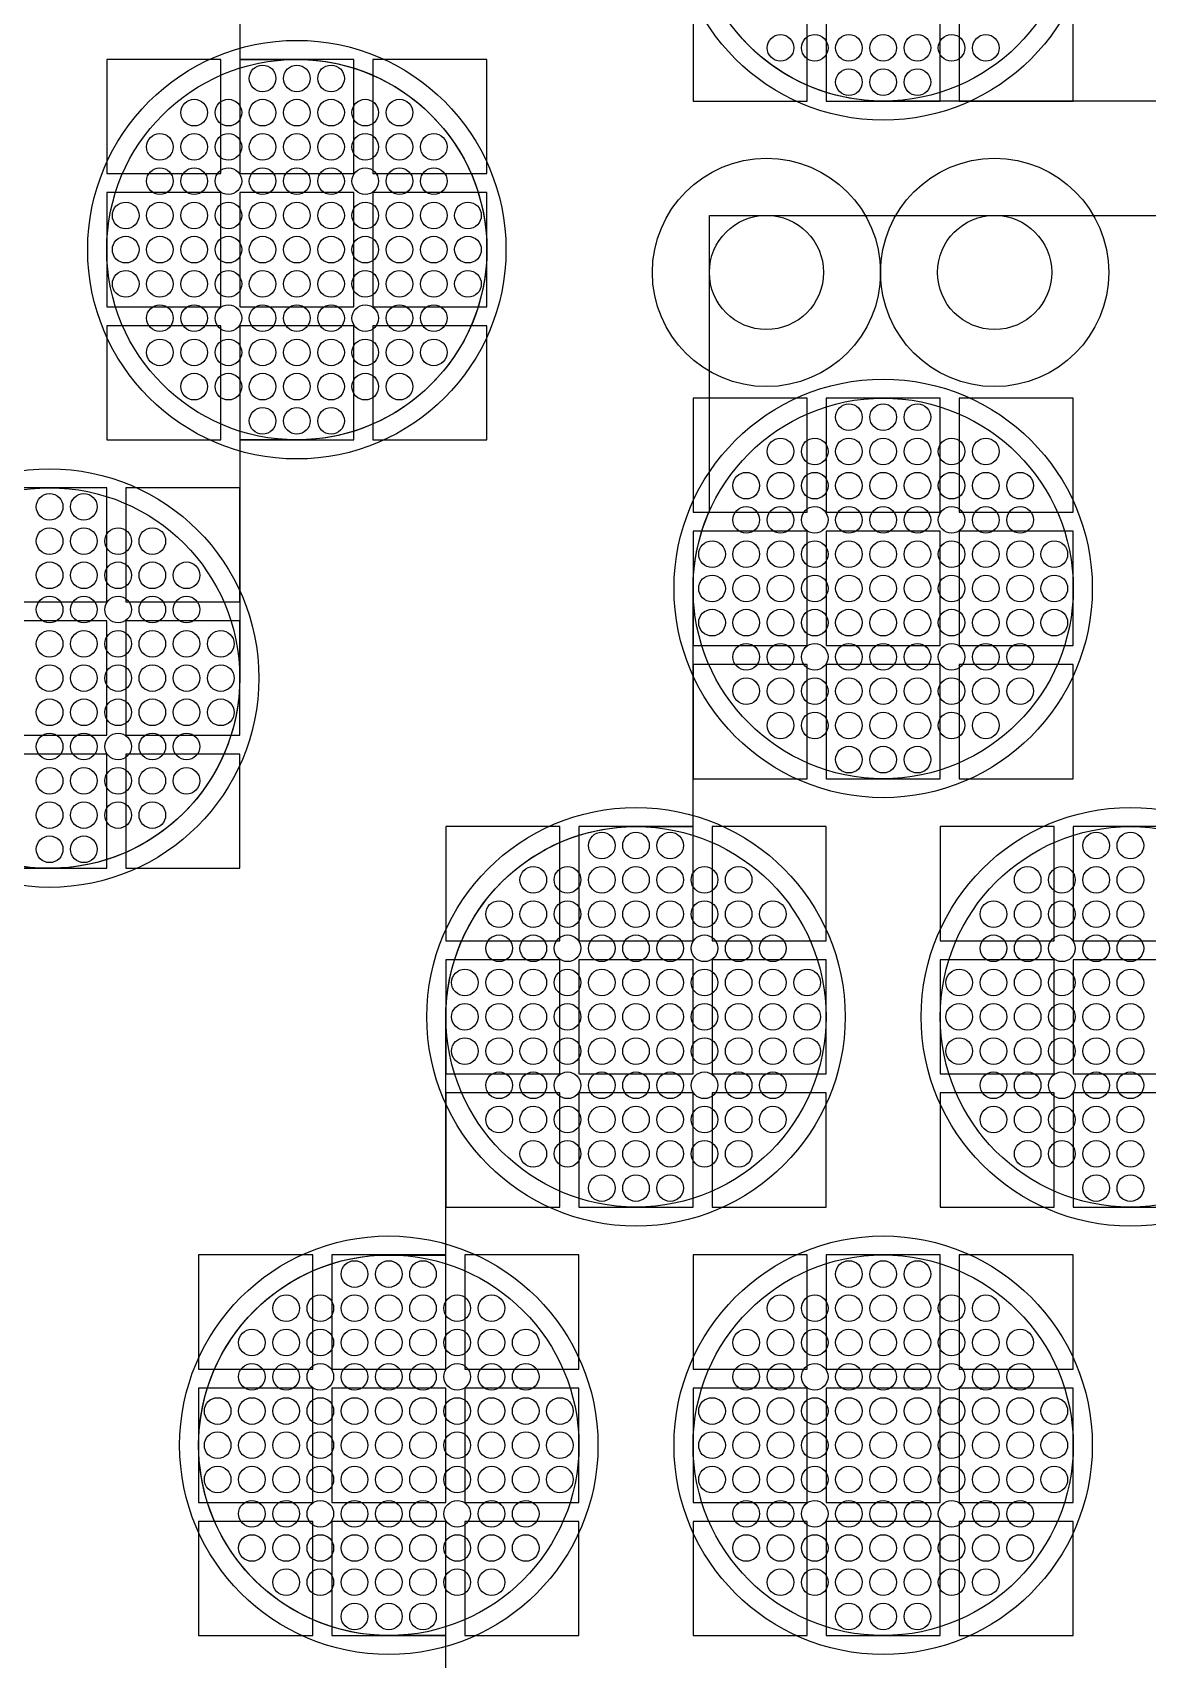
# Model space of a CAD drawing. Extents: x -49 to 54, y -38 to 38.
# Drawn here: x -0.816 to 2.116, y -30.411 to -26.135 of the extents above; entities that cross this region are included whole.
import ezdxf

# ---------------------------------------------------------------- set-up
doc = ezdxf.new("R2010")
doc.units = 0
for name, color, linetype in [('ADHESIVE_VIA_OPENINGS', 30, 'CONTINUOUS'), ('BACK_LAYER', 5, 'CONTINUOUS'), ('COND_LAYER_LOWER_ELECTRODE', 6, 'CONTINUOUS'), ('CONDUCTIVE_LAYER_BACK_LAYER', 2, 'CONTINUOUS'), ('EMITTER', 3, 'CONTINUOUS'), ('LOWER_ELECTRODE', 1, 'CONTINUOUS'), ('SUBSTRATE_VIA', 4, 'CONTINUOUS')]:
    doc.layers.add(name, color=color, linetype=linetype)

msp = doc.modelspace()

# ---------------------------------------------------------------- linework, layer by layer
at = {"layer": 'ADHESIVE_VIA_OPENINGS'}
for centre in [(1.114, -26.7657), (1.714, -26.7657)]:
    msp.add_circle(centre, 0.3, dxfattribs=at)
at = {"layer": 'BACK_LAYER'}
for points in [[(0.9209, -26.3156), (1.2209, -26.3156), (1.2209, -26.0156), (0.9209, -26.0156)], [(1.2709, -26.3156), (1.5709, -26.3156), (1.5709, -26.0156), (1.2709, -26.0156)], [(1.6209, -26.3156), (1.9209, -26.3156), (1.9209, -26.0156), (1.6209, -26.0156)], [(-0.6209, -26.5058), (-0.3209, -26.5058), (-0.3209, -26.2058), (-0.6209, -26.2058)], [(-0.2709, -26.5058), (0.0291, -26.5058), (0.0291, -26.2058), (-0.2709, -26.2058)], [(0.0791, -26.5058), (0.3791, -26.5058), (0.3791, -26.2058), (0.0791, -26.2058)], [(-0.6209, -26.8558), (-0.3209, -26.8558), (-0.3209, -26.5558), (-0.6209, -26.5558)], [(-0.2709, -26.8558), (0.0291, -26.8558), (0.0291, -26.5558), (-0.2709, -26.5558)], [(0.0791, -26.8558), (0.3791, -26.8558), (0.3791, -26.5558), (0.0791, -26.5558)], [(-0.6209, -27.2058), (-0.3209, -27.2058), (-0.3209, -26.9058), (-0.6209, -26.9058)], [(-0.2709, -27.2058), (0.0291, -27.2058), (0.0291, -26.9058), (-0.2709, -26.9058)], [(0.0791, -27.2058), (0.3791, -27.2058), (0.3791, -26.9058), (0.0791, -26.9058)], [(0.9209, -27.396), (1.2209, -27.396), (1.2209, -27.096), (0.9209, -27.096)], [(1.2709, -27.396), (1.5709, -27.396), (1.5709, -27.096), (1.2709, -27.096)], [(1.6209, -27.396), (1.9209, -27.396), (1.9209, -27.096), (1.6209, -27.096)], [(-0.9209, -27.6316), (-0.6209, -27.6316), (-0.6209, -27.3316), (-0.9209, -27.3316)], [(-0.5709, -27.6316), (-0.2709, -27.6316), (-0.2709, -27.3316), (-0.5709, -27.3316)], [(0.9209, -27.746), (1.2209, -27.746), (1.2209, -27.446), (0.9209, -27.446)], [(1.2709, -27.746), (1.5709, -27.746), (1.5709, -27.446), (1.2709, -27.446)], [(1.6209, -27.746), (1.9209, -27.746), (1.9209, -27.446), (1.6209, -27.446)], [(-0.9209, -27.9816), (-0.6209, -27.9816), (-0.6209, -27.6816), (-0.9209, -27.6816)], [(-0.5709, -27.9816), (-0.2709, -27.9816), (-0.2709, -27.6816), (-0.5709, -27.6816)], [(0.9209, -28.096), (1.2209, -28.096), (1.2209, -27.796), (0.9209, -27.796)], [(1.2709, -28.096), (1.5709, -28.096), (1.5709, -27.796), (1.2709, -27.796)], [(1.6209, -28.096), (1.9209, -28.096), (1.9209, -27.796), (1.6209, -27.796)], [(-0.9209, -28.3316), (-0.6209, -28.3316), (-0.6209, -28.0316), (-0.9209, -28.0316)], [(-0.5709, -28.3316), (-0.2709, -28.3316), (-0.2709, -28.0316), (-0.5709, -28.0316)], [(0.2709, -28.5218), (0.5709, -28.5218), (0.5709, -28.2218), (0.2709, -28.2218)], [(0.6209, -28.5218), (0.9209, -28.5218), (0.9209, -28.2218), (0.6209, -28.2218)], [(0.9709, -28.5218), (1.2709, -28.5218), (1.2709, -28.2218), (0.9709, -28.2218)], [(1.5709, -28.5218), (1.8709, -28.5218), (1.8709, -28.2218), (1.5709, -28.2218)], [(1.9209, -28.5218), (2.2209, -28.5218), (2.2209, -28.2218), (1.9209, -28.2218)], [(0.2709, -28.8718), (0.5709, -28.8718), (0.5709, -28.5718), (0.2709, -28.5718)], [(0.6209, -28.8718), (0.9209, -28.8718), (0.9209, -28.5718), (0.6209, -28.5718)], [(0.9709, -28.8718), (1.2709, -28.8718), (1.2709, -28.5718), (0.9709, -28.5718)], [(1.5709, -28.8718), (1.8709, -28.8718), (1.8709, -28.5718), (1.5709, -28.5718)], [(1.9209, -28.8718), (2.2209, -28.8718), (2.2209, -28.5718), (1.9209, -28.5718)], [(0.2709, -29.2218), (0.5709, -29.2218), (0.5709, -28.9218), (0.2709, -28.9218)], [(0.6209, -29.2218), (0.9209, -29.2218), (0.9209, -28.9218), (0.6209, -28.9218)], [(0.9709, -29.2218), (1.2709, -29.2218), (1.2709, -28.9218), (0.9709, -28.9218)], [(1.5709, -29.2218), (1.8709, -29.2218), (1.8709, -28.9218), (1.5709, -28.9218)], [(1.9209, -29.2218), (2.2209, -29.2218), (2.2209, -28.9218), (1.9209, -28.9218)], [(-0.3791, -29.6477), (-0.0791, -29.6477), (-0.0791, -29.3477), (-0.3791, -29.3477)], [(-0.0291, -29.6477), (0.2709, -29.6477), (0.2709, -29.3477), (-0.0291, -29.3477)], [(0.3209, -29.6477), (0.6209, -29.6477), (0.6209, -29.3477), (0.3209, -29.3477)], [(0.9209, -29.6477), (1.2209, -29.6477), (1.2209, -29.3477), (0.9209, -29.3477)], [(1.2709, -29.6477), (1.5709, -29.6477), (1.5709, -29.3477), (1.2709, -29.3477)], [(1.6209, -29.6477), (1.9209, -29.6477), (1.9209, -29.3477), (1.6209, -29.3477)], [(-0.3791, -29.9977), (-0.0791, -29.9977), (-0.0791, -29.6977), (-0.3791, -29.6977)], [(-0.0291, -29.9977), (0.2709, -29.9977), (0.2709, -29.6977), (-0.0291, -29.6977)], [(0.3209, -29.9977), (0.6209, -29.9977), (0.6209, -29.6977), (0.3209, -29.6977)], [(0.9209, -29.9977), (1.2209, -29.9977), (1.2209, -29.6977), (0.9209, -29.6977)], [(1.2709, -29.9977), (1.5709, -29.9977), (1.5709, -29.6977), (1.2709, -29.6977)], [(1.6209, -29.9977), (1.9209, -29.9977), (1.9209, -29.6977), (1.6209, -29.6977)], [(-0.3791, -30.3477), (-0.0791, -30.3477), (-0.0791, -30.0477), (-0.3791, -30.0477)], [(-0.0291, -30.3477), (0.2709, -30.3477), (0.2709, -30.0477), (-0.0291, -30.0477)], [(0.3209, -30.3477), (0.6209, -30.3477), (0.6209, -30.0477), (0.3209, -30.0477)], [(0.9209, -30.3477), (1.2209, -30.3477), (1.2209, -30.0477), (0.9209, -30.0477)], [(1.2709, -30.3477), (1.5709, -30.3477), (1.5709, -30.0477), (1.2709, -30.0477)], [(1.6209, -30.3477), (1.9209, -30.3477), (1.9209, -30.0477), (1.6209, -30.0477)]]:
    msp.add_lwpolyline(points, close=True, dxfattribs=at)
at = {"layer": 'COND_LAYER_LOWER_ELECTRODE'}
for centre in [(1.4209, -25.8156), (-0.1209, -26.7058), (1.4209, -27.596), (-0.7709, -27.8316), (0.7709, -28.7218), (2.0709, -28.7218), (0.1209, -29.8477), (1.4209, -29.8477)]:
    msp.add_circle(centre, 0.55, dxfattribs=at)
at = {"layer": 'CONDUCTIVE_LAYER_BACK_LAYER'}
for points in [[(-0.2709, -25.58), (-0.2709, -26.2059), (-0.111, -26.2059), (-0.0911, -26.2067), (-0.0713, -26.2083), (-0.0516, -26.2106), (-0.0319, -26.2138), (-0.0124, -26.2177), (0.0069, -26.2224), (0.026, -26.2279), (0.0449, -26.2341), (0.0635, -26.2411), (0.0818, -26.2488), (0.0998, -26.2572), (0.1175, -26.2663), (0.1348, -26.2761), (0.1517, -26.2866), (0.1681, -26.2978), (0.1841, -26.3096), (0.1996, -26.3221), (0.2146, -26.3351), (0.2291, -26.3487), (0.243, -26.3629), (0.2564, -26.3777), (0.2691, -26.3929), (0.2812, -26.4087), (0.2927, -26.4249), (0.3036, -26.4416), (0.3137, -26.4587), (0.3232, -26.4761), (0.332, -26.494), (0.3401, -26.5122), (0.3474, -26.5306), (0.354, -26.5494), (0.3598, -26.5684), (0.3649, -26.5876), (0.3692, -26.607), (0.3728, -26.6266), (0.3755, -26.6463), (0.3775, -26.6661), (0.3787, -26.6859), (0.3791, -26.7058), (0.3787, -26.7257), (0.3775, -26.7455), (0.3755, -26.7653), (0.3728, -26.785), (0.3692, -26.8046), (0.3649, -26.824), (0.3598, -26.8432), (0.354, -26.8622), (0.3474, -26.881), (0.3401, -26.8994), (0.332, -26.9176), (0.3232, -26.9354), (0.3137, -26.9529), (0.3036, -26.97), (0.2927, -26.9867), (0.2812, -27.0029), (0.2691, -27.0187), (0.2564, -27.0339), (0.243, -27.0486), (0.2291, -27.0628), (0.2146, -27.0765), (0.1996, -27.0895), (0.1841, -27.102), (0.1681, -27.1138), (0.1517, -27.125), (0.1348, -27.1355), (0.1175, -27.1453), (0.0998, -27.1544), (0.0818, -27.1628), (0.0635, -27.1705), (0.0449, -27.1775), (0.026, -27.1837), (0.0069, -27.1892), (-0.0124, -27.1939), (-0.0319, -27.1978), (-0.0516, -27.201), (-0.0713, -27.2033), (-0.0911, -27.2049), (-0.111, -27.2057), (-0.2709, -27.2057), (-0.2709, -27.8316), (-0.2713, -27.8515), (-0.2725, -27.8714), (-0.2745, -27.8911), (-0.2772, -27.9108), (-0.2808, -27.9304), (-0.2851, -27.9498), (-0.2902, -27.969), (-0.296, -27.988), (-0.3026, -28.0068), (-0.3099, -28.0253), (-0.318, -28.0434), (-0.3268, -28.0613), (-0.3363, -28.0788), (-0.3464, -28.0958), (-0.3573, -28.1125), (-0.3688, -28.1287), (-0.3809, -28.1445), (-0.3936, -28.1597), (-0.407, -28.1745), (-0.4209, -28.1887), (-0.4354, -28.2023), (-0.4504, -28.2154), (-0.4659, -28.2278), (-0.4819, -28.2396), (-0.4983, -28.2508), (-0.5152, -28.2613), (-0.5325, -28.2711), (-0.5502, -28.2802), (-0.5682, -28.2887), (-0.5865, -28.2964), (-0.6051, -28.3033), (-0.624, -28.3096), (-0.6431, -28.315), (-0.6624, -28.3197), (-0.6819, -28.3236), (-0.7016, -28.3268), (-0.7213, -28.3292), (-0.7411, -28.3307), (-0.761, -28.3315), (-0.9209, -28.3315)], [(4.0309, -26.3155), (1.411, -26.3155), (1.3911, -26.3147), (1.3713, -26.3131), (1.3516, -26.3108), (1.3319, -26.3076), (1.3124, -26.3037), (1.2931, -26.299), (1.274, -26.2935), (1.2551, -26.2873), (1.2365, -26.2803), (1.2182, -26.2726), (1.2002, -26.2642), (1.1825, -26.2551), (1.1652, -26.2453), (1.1483, -26.2348), (1.1319, -26.2236), (1.1159, -26.2118), (1.1004, -26.1993), (1.0854, -26.1863), (1.0709, -26.1727), (1.057, -26.1585), (1.0436, -26.1437), (1.0309, -26.1285)], [(0.2709, -30.9735), (0.2709, -30.3476), (0.111, -30.3476), (0.0911, -30.3468), (0.0713, -30.3452), (0.0516, -30.3428), (0.0319, -30.3397), (0.0124, -30.3357), (-0.0069, -30.331), (-0.026, -30.3256), (-0.0449, -30.3194), (-0.0635, -30.3124), (-0.0818, -30.3047), (-0.0998, -30.2963), (-0.1175, -30.2871), (-0.1348, -30.2773), (-0.1517, -30.2668), (-0.1681, -30.2556), (-0.1841, -30.2438), (-0.1996, -30.2314), (-0.2146, -30.2183), (-0.2291, -30.2047), (-0.243, -30.1905), (-0.2564, -30.1758), (-0.2691, -30.1605), (-0.2812, -30.1448), (-0.2927, -30.1285), (-0.3036, -30.1119), (-0.3137, -30.0948), (-0.3232, -30.0773), (-0.332, -30.0595), (-0.3401, -30.0413), (-0.3474, -30.0228), (-0.354, -30.0041), (-0.3598, -29.985), (-0.3649, -29.9658), (-0.3692, -29.9464), (-0.3728, -29.9269), (-0.3755, -29.9072), (-0.3775, -29.8874), (-0.3787, -29.8675), (-0.3791, -29.8477), (-0.3787, -29.8278), (-0.3775, -29.8079), (-0.3755, -29.7881), (-0.3728, -29.7685), (-0.3692, -29.7489), (-0.3649, -29.7295), (-0.3598, -29.7103), (-0.354, -29.6913), (-0.3474, -29.6725), (-0.3401, -29.654), (-0.332, -29.6358), (-0.3232, -29.618), (-0.3137, -29.6005), (-0.3036, -29.5834), (-0.2927, -29.5668), (-0.2812, -29.5506), (-0.2691, -29.5348), (-0.2564, -29.5195), (-0.243, -29.5048), (-0.2291, -29.4906), (-0.2146, -29.477), (-0.1996, -29.4639), (-0.1841, -29.4515), (-0.1681, -29.4397), (-0.1517, -29.4285), (-0.1348, -29.418), (-0.1175, -29.4082), (-0.0998, -29.399), (-0.0818, -29.3906), (-0.0635, -29.3829), (-0.0449, -29.3759), (-0.026, -29.3697), (-0.0069, -29.3643), (0.0124, -29.3596), (0.0319, -29.3556), (0.0516, -29.3525), (0.0713, -29.3501), (0.0911, -29.3485), (0.111, -29.3478), (0.2709, -29.3478), (0.2709, -28.7218), (0.2713, -28.7019), (0.2725, -28.6821), (0.2745, -28.6623), (0.2772, -28.6426), (0.2808, -28.6231), (0.2851, -28.6036), (0.2902, -28.5844), (0.296, -28.5654), (0.3026, -28.5467), (0.3099, -28.5282), (0.318, -28.51), (0.3268, -28.4922), (0.3363, -28.4747), (0.3464, -28.4576), (0.3573, -28.4409), (0.3688, -28.4247), (0.3809, -28.409), (0.3936, -28.3937), (0.407, -28.379), (0.4209, -28.3648), (0.4354, -28.3511), (0.4504, -28.3381), (0.4659, -28.3257), (0.4819, -28.3138), (0.4983, -28.3027), (0.5152, -28.2922), (0.5325, -28.2823), (0.5502, -28.2732), (0.5682, -28.2648), (0.5865, -28.2571), (0.6051, -28.2501), (0.624, -28.2439), (0.6431, -28.2384), (0.6624, -28.2337), (0.6819, -28.2298), (0.7016, -28.2267), (0.7213, -28.2243), (0.7411, -28.2227), (0.761, -28.2219), (0.9209, -28.2219), (0.9209, -27.596), (0.9213, -27.5761), (0.9225, -27.5563), (0.9245, -27.5365), (0.9272, -27.5168), (0.9308, -27.4972), (0.9351, -27.4778), (0.9402, -27.4586), (0.946, -27.4396), (0.9526, -27.4208), (0.9599, -27.4024), (0.964, -27.3932), (0.964, -26.6157), (2.7209, -26.6157)]]:
    msp.add_lwpolyline(points, dxfattribs=at)
at = {"layer": 'EMITTER'}
for centre in [(1.4209, -25.8156), (-0.1209, -26.7058), (1.4209, -27.596), (-0.7709, -27.8316), (0.7709, -28.7218), (2.0709, -28.7218), (0.1209, -29.8477), (1.4209, -29.8477)]:
    msp.add_circle(centre, 0.5, dxfattribs=at)
at = {"layer": 'LOWER_ELECTRODE'}
for centre in [(1.1509, -26.1756), (1.2409, -26.1756), (1.3309, -26.1756), (1.4209, -26.1756), (1.5109, -26.1756), (1.6009, -26.1756), (1.6909, -26.1756), (-0.2109, -26.2558), (-0.1209, -26.2558), (-0.0309, -26.2558), (1.3309, -26.2656), (1.4209, -26.2656), (1.5109, -26.2656), (-0.3909, -26.3458), (-0.3009, -26.3458), (-0.2109, -26.3458), (-0.1209, -26.3458), (-0.0309, -26.3458), (0.0591, -26.3458), (0.1491, -26.3458), (-0.4809, -26.4358), (-0.3909, -26.4358), (-0.3009, -26.4358), (-0.2109, -26.4358), (-0.1209, -26.4358), (-0.0309, -26.4358), (0.0591, -26.4358), (0.1491, -26.4358), (0.2391, -26.4358), (-0.4809, -26.5258), (-0.3909, -26.5258), (-0.3009, -26.5258), (-0.2109, -26.5258), (-0.1209, -26.5258), (-0.0309, -26.5258), (0.0591, -26.5258), (0.1491, -26.5258), (0.2391, -26.5258), (-0.5709, -26.6158), (-0.4809, -26.6158), (-0.3909, -26.6158), (-0.3009, -26.6158), (-0.2109, -26.6158), (-0.1209, -26.6158), (-0.0309, -26.6158), (0.0591, -26.6158), (0.1491, -26.6158), (0.2391, -26.6158), (0.3291, -26.6158), (-0.5709, -26.7058), (-0.4809, -26.7058), (-0.3909, -26.7058), (-0.3009, -26.7058), (-0.2109, -26.7058), (-0.1209, -26.7058), (-0.0309, -26.7058), (0.0591, -26.7058), (0.1491, -26.7058), (0.2391, -26.7058), (0.3291, -26.7058), (-0.5709, -26.7958), (-0.4809, -26.7958), (-0.3909, -26.7958), (-0.3009, -26.7958), (-0.2109, -26.7958), (-0.1209, -26.7958), (-0.0309, -26.7958), (0.0591, -26.7958), (0.1491, -26.7958), (0.2391, -26.7958), (0.3291, -26.7958), (-0.4809, -26.8858), (-0.3909, -26.8858), (-0.3009, -26.8858), (-0.2109, -26.8858), (-0.1209, -26.8858), (-0.0309, -26.8858), (0.0591, -26.8858), (0.1491, -26.8858), (0.2391, -26.8858), (-0.4809, -26.9758), (-0.3909, -26.9758), (-0.3009, -26.9758), (-0.2109, -26.9758), (-0.1209, -26.9758), (-0.0309, -26.9758), (0.0591, -26.9758), (0.1491, -26.9758), (0.2391, -26.9758), (-0.3909, -27.0658), (-0.3009, -27.0658), (-0.2109, -27.0658), (-0.1209, -27.0658), (-0.0309, -27.0658), (0.0591, -27.0658), (0.1491, -27.0658), (-0.2109, -27.1558), (-0.1209, -27.1558), (-0.0309, -27.1558), (1.3309, -27.146), (1.4209, -27.146), (1.5109, -27.146), (1.1509, -27.236), (1.2409, -27.236), (1.3309, -27.236), (1.4209, -27.236), (1.5109, -27.236), (1.6009, -27.236), (1.6909, -27.236), (1.0609, -27.326), (1.1509, -27.326), (1.2409, -27.326), (1.3309, -27.326), (1.4209, -27.326), (1.5109, -27.326), (1.6009, -27.326), (1.6909, -27.326), (1.7809, -27.326), (-0.7709, -27.3816), (-0.6809, -27.3816), (1.0609, -27.416), (1.1509, -27.416), (1.2409, -27.416), (1.3309, -27.416), (1.4209, -27.416), (1.5109, -27.416), (1.6009, -27.416), (1.6909, -27.416), (1.7809, -27.416), (-0.7709, -27.4716), (-0.6809, -27.4716), (-0.5909, -27.4716), (-0.5009, -27.4716), (0.9709, -27.506), (1.0609, -27.506), (1.1509, -27.506), (1.2409, -27.506), (1.3309, -27.506), (1.4209, -27.506), (1.5109, -27.506), (1.6009, -27.506), (1.6909, -27.506), (1.7809, -27.506), (1.8709, -27.506), (-0.7709, -27.5616), (-0.6809, -27.5616), (-0.5909, -27.5616), (-0.5009, -27.5616), (-0.4109, -27.5616), (0.9709, -27.596), (1.0609, -27.596), (1.1509, -27.596), (1.2409, -27.596), (1.3309, -27.596), (1.4209, -27.596), (1.5109, -27.596), (1.6009, -27.596), (1.6909, -27.596), (1.7809, -27.596), (1.8709, -27.596), (-0.7709, -27.6516), (-0.6809, -27.6516), (-0.5909, -27.6516), (-0.5009, -27.6516), (-0.4109, -27.6516), (0.9709, -27.686), (1.0609, -27.686), (1.1509, -27.686), (1.2409, -27.686), (1.3309, -27.686), (1.4209, -27.686), (1.5109, -27.686), (1.6009, -27.686), (1.6909, -27.686), (1.7809, -27.686), (1.8709, -27.686), (-0.7709, -27.7416), (-0.6809, -27.7416), (-0.5909, -27.7416), (-0.5009, -27.7416), (-0.4109, -27.7416), (-0.3209, -27.7416), (1.0609, -27.776), (1.1509, -27.776), (1.2409, -27.776), (1.3309, -27.776), (1.4209, -27.776), (1.5109, -27.776), (1.6009, -27.776), (1.6909, -27.776), (1.7809, -27.776), (-0.7709, -27.8316), (-0.6809, -27.8316), (-0.5909, -27.8316), (-0.5009, -27.8316), (-0.4109, -27.8316), (-0.3209, -27.8316), (1.0609, -27.866), (1.1509, -27.866), (1.2409, -27.866), (1.3309, -27.866), (1.4209, -27.866), (1.5109, -27.866), (1.6009, -27.866), (1.6909, -27.866), (1.7809, -27.866), (-0.7709, -27.9216), (-0.6809, -27.9216), (-0.5909, -27.9216), (-0.5009, -27.9216), (-0.4109, -27.9216), (-0.3209, -27.9216), (1.1509, -27.956), (1.2409, -27.956), (1.3309, -27.956), (1.4209, -27.956), (1.5109, -27.956), (1.6009, -27.956), (1.6909, -27.956), (-0.7709, -28.0116), (-0.6809, -28.0116), (-0.5909, -28.0116), (-0.5009, -28.0116), (-0.4109, -28.0116), (1.3309, -28.046), (1.4209, -28.046), (1.5109, -28.046), (-0.7709, -28.1016), (-0.6809, -28.1016), (-0.5909, -28.1016), (-0.5009, -28.1016), (-0.4109, -28.1016), (-0.7709, -28.1916), (-0.6809, -28.1916), (-0.5909, -28.1916), (-0.5009, -28.1916), (-0.7709, -28.2816), (-0.6809, -28.2816), (0.6809, -28.2718), (0.7709, -28.2718), (0.8609, -28.2718), (1.9809, -28.2718), (2.0709, -28.2718), (0.5009, -28.3618), (0.5909, -28.3618), (0.6809, -28.3618), (0.7709, -28.3618), (0.8609, -28.3618), (0.9509, -28.3618), (1.0409, -28.3618), (1.8009, -28.3618), (1.8909, -28.3618), (1.9809, -28.3618), (2.0709, -28.3618), (0.4109, -28.4518), (0.5009, -28.4518), (0.5909, -28.4518), (0.6809, -28.4518), (0.7709, -28.4518), (0.8609, -28.4518), (0.9509, -28.4518), (1.0409, -28.4518), (1.1309, -28.4518), (1.7109, -28.4518), (1.8009, -28.4518), (1.8909, -28.4518), (1.9809, -28.4518), (2.0709, -28.4518), (0.4109, -28.5418), (0.5009, -28.5418), (0.5909, -28.5418), (0.6809, -28.5418), (0.7709, -28.5418), (0.8609, -28.5418), (0.9509, -28.5418), (1.0409, -28.5418), (1.1309, -28.5418), (1.7109, -28.5418), (1.8009, -28.5418), (1.8909, -28.5418), (1.9809, -28.5418), (2.0709, -28.5418), (0.3209, -28.6318), (0.4109, -28.6318), (0.5009, -28.6318), (0.5909, -28.6318), (0.6809, -28.6318), (0.7709, -28.6318), (0.8609, -28.6318), (0.9509, -28.6318), (1.0409, -28.6318), (1.1309, -28.6318), (1.2209, -28.6318), (1.6209, -28.6318), (1.7109, -28.6318), (1.8009, -28.6318), (1.8909, -28.6318), (1.9809, -28.6318), (2.0709, -28.6318), (0.3209, -28.7218), (0.4109, -28.7218), (0.5009, -28.7218), (0.5909, -28.7218), (0.6809, -28.7218), (0.7709, -28.7218), (0.8609, -28.7218), (0.9509, -28.7218), (1.0409, -28.7218), (1.1309, -28.7218), (1.2209, -28.7218), (1.6209, -28.7218), (1.7109, -28.7218), (1.8009, -28.7218), (1.8909, -28.7218), (1.9809, -28.7218), (2.0709, -28.7218), (0.3209, -28.8118), (0.4109, -28.8118), (0.5009, -28.8118), (0.5909, -28.8118), (0.6809, -28.8118), (0.7709, -28.8118), (0.8609, -28.8118), (0.9509, -28.8118), (1.0409, -28.8118), (1.1309, -28.8118), (1.2209, -28.8118), (1.6209, -28.8118), (1.7109, -28.8118), (1.8009, -28.8118), (1.8909, -28.8118), (1.9809, -28.8118), (2.0709, -28.8118), (0.4109, -28.9018), (0.5009, -28.9018), (0.5909, -28.9018), (0.6809, -28.9018), (0.7709, -28.9018), (0.8609, -28.9018), (0.9509, -28.9018), (1.0409, -28.9018), (1.1309, -28.9018), (1.7109, -28.9018), (1.8009, -28.9018), (1.8909, -28.9018), (1.9809, -28.9018), (2.0709, -28.9018), (0.4109, -28.9918), (0.5009, -28.9918), (0.5909, -28.9918), (0.6809, -28.9918), (0.7709, -28.9918), (0.8609, -28.9918), (0.9509, -28.9918), (1.0409, -28.9918), (1.1309, -28.9918), (1.7109, -28.9918), (1.8009, -28.9918), (1.8909, -28.9918), (1.9809, -28.9918), (2.0709, -28.9918), (0.5009, -29.0818), (0.5909, -29.0818), (0.6809, -29.0818), (0.7709, -29.0818), (0.8609, -29.0818), (0.9509, -29.0818), (1.0409, -29.0818), (1.8009, -29.0818), (1.8909, -29.0818), (1.9809, -29.0818), (2.0709, -29.0818), (0.6809, -29.1718), (0.7709, -29.1718), (0.8609, -29.1718), (1.9809, -29.1718), (2.0709, -29.1718), (0.0309, -29.3977), (0.1209, -29.3977), (0.2109, -29.3977), (1.3309, -29.3977), (1.4209, -29.3977), (1.5109, -29.3977), (-0.1491, -29.4877), (-0.0591, -29.4877), (0.0309, -29.4877), (0.1209, -29.4877), (0.2109, -29.4877), (0.3009, -29.4877), (0.3909, -29.4877), (1.1509, -29.4877), (1.2409, -29.4877), (1.3309, -29.4877), (1.4209, -29.4877), (1.5109, -29.4877), (1.6009, -29.4877), (1.6909, -29.4877), (-0.2391, -29.5777), (-0.1491, -29.5777), (-0.0591, -29.5777), (0.0309, -29.5777), (0.1209, -29.5777), (0.2109, -29.5777), (0.3009, -29.5777), (0.3909, -29.5777), (0.4809, -29.5777), (1.0609, -29.5777), (1.1509, -29.5777), (1.2409, -29.5777), (1.3309, -29.5777), (1.4209, -29.5777), (1.5109, -29.5777), (1.6009, -29.5777), (1.6909, -29.5777), (1.7809, -29.5777), (-0.2391, -29.6677), (-0.1491, -29.6677), (-0.0591, -29.6677), (0.0309, -29.6677), (0.1209, -29.6677), (0.2109, -29.6677), (0.3009, -29.6677), (0.3909, -29.6677), (0.4809, -29.6677), (1.0609, -29.6677), (1.1509, -29.6677), (1.2409, -29.6677), (1.3309, -29.6677), (1.4209, -29.6677), (1.5109, -29.6677), (1.6009, -29.6677), (1.6909, -29.6677), (1.7809, -29.6677), (-0.3291, -29.7577), (-0.2391, -29.7577), (-0.1491, -29.7577), (-0.0591, -29.7577), (0.0309, -29.7577), (0.1209, -29.7577), (0.2109, -29.7577), (0.3009, -29.7577), (0.3909, -29.7577), (0.4809, -29.7577), (0.5709, -29.7577), (0.9709, -29.7577), (1.0609, -29.7577), (1.1509, -29.7577), (1.2409, -29.7577), (1.3309, -29.7577), (1.4209, -29.7577), (1.5109, -29.7577), (1.6009, -29.7577), (1.6909, -29.7577), (1.7809, -29.7577), (1.8709, -29.7577), (-0.3291, -29.8477), (-0.2391, -29.8477), (-0.1491, -29.8477), (-0.0591, -29.8477), (0.0309, -29.8477), (0.1209, -29.8477), (0.2109, -29.8477), (0.3009, -29.8477), (0.3909, -29.8477), (0.4809, -29.8477), (0.5709, -29.8477), (0.9709, -29.8477), (1.0609, -29.8477), (1.1509, -29.8477), (1.2409, -29.8477), (1.3309, -29.8477), (1.4209, -29.8477), (1.5109, -29.8477), (1.6009, -29.8477), (1.6909, -29.8477), (1.7809, -29.8477), (1.8709, -29.8477), (-0.3291, -29.9377), (-0.2391, -29.9377), (-0.1491, -29.9377), (-0.0591, -29.9377), (0.0309, -29.9377), (0.1209, -29.9377), (0.2109, -29.9377), (0.3009, -29.9377), (0.3909, -29.9377), (0.4809, -29.9377), (0.5709, -29.9377), (0.9709, -29.9377), (1.0609, -29.9377), (1.1509, -29.9377), (1.2409, -29.9377), (1.3309, -29.9377), (1.4209, -29.9377), (1.5109, -29.9377), (1.6009, -29.9377), (1.6909, -29.9377), (1.7809, -29.9377), (1.8709, -29.9377), (-0.2391, -30.0277), (-0.1491, -30.0277), (-0.0591, -30.0277), (0.0309, -30.0277), (0.1209, -30.0277), (0.2109, -30.0277), (0.3009, -30.0277), (0.3909, -30.0277), (0.4809, -30.0277), (1.0609, -30.0277), (1.1509, -30.0277), (1.2409, -30.0277), (1.3309, -30.0277), (1.4209, -30.0277), (1.5109, -30.0277), (1.6009, -30.0277), (1.6909, -30.0277), (1.7809, -30.0277), (-0.2391, -30.1177), (-0.1491, -30.1177), (-0.0591, -30.1177), (0.0309, -30.1177), (0.1209, -30.1177), (0.2109, -30.1177), (0.3009, -30.1177), (0.3909, -30.1177), (0.4809, -30.1177), (1.0609, -30.1177), (1.1509, -30.1177), (1.2409, -30.1177), (1.3309, -30.1177), (1.4209, -30.1177), (1.5109, -30.1177), (1.6009, -30.1177), (1.6909, -30.1177), (1.7809, -30.1177), (-0.1491, -30.2077), (-0.0591, -30.2077), (0.0309, -30.2077), (0.1209, -30.2077), (0.2109, -30.2077), (0.3009, -30.2077), (0.3909, -30.2077), (1.1509, -30.2077), (1.2409, -30.2077), (1.3309, -30.2077), (1.4209, -30.2077), (1.5109, -30.2077), (1.6009, -30.2077), (1.6909, -30.2077), (0.0309, -30.2977), (0.1209, -30.2977), (0.2109, -30.2977), (1.3309, -30.2977), (1.4209, -30.2977), (1.5109, -30.2977)]:
    msp.add_circle(centre, 0.035, dxfattribs=at)
at = {"layer": 'SUBSTRATE_VIA'}
for centre in [(1.114, -26.7657), (1.714, -26.7657)]:
    msp.add_circle(centre, 0.15, dxfattribs=at)

doc.saveas('drawing.dxf')
